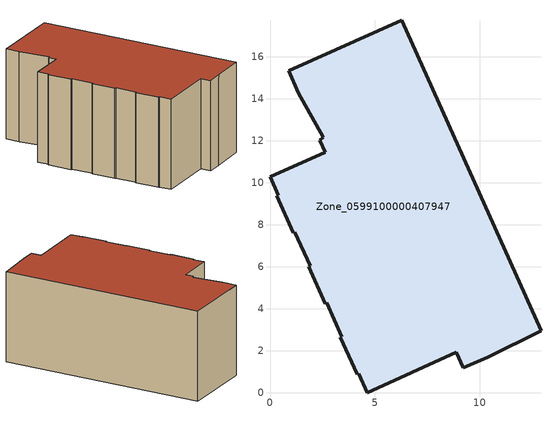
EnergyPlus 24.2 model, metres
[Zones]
Zone_0599100000407947
 floor ground (C_G): 2.53,12.18 1.35,14.31 0.89,15.34 6.28,17.75 12.91,2.96 10.38,1.7 9.21,1.19 8.88,1.93 4.63,0 4.22,0.92 4.15,0.88 3.34,2.64 3.43,2.68 2.71,4.29 2.62,4.25 1.85,6.02 1.91,6.05 1.19,7.66 1.1,7.62 0.33,9.39 0.39,9.42 0,10.28 2.62,11.46 2.37,12.04 z0
 wall outside (C_F): 0.39,9.42 0.33,9.39 1.1,7.62 1.19,7.66 1.91,6.05 1.85,6.02 2.62,4.25 2.71,4.29 3.43,2.68 3.34,2.64 4.15,0.88 4.22,0.92 4.63,0 8.88,1.93 9.21,1.19 10.38,1.7 12.91,2.96 6.28,17.75 0.89,15.34 1.35,14.31 2.53,12.18 2.37,12.04 2.62,11.46 0,10.28 0.39,9.42 z0:7.22
 roof outside (C_R): 1.35,14.31 2.53,12.18 2.37,12.04 2.62,11.46 0,10.28 0.39,9.42 0.33,9.39 1.1,7.62 1.19,7.66 1.91,6.05 1.85,6.02 2.62,4.25 2.71,4.29 3.43,2.68 3.34,2.64 4.15,0.88 4.22,0.92 4.63,0 8.88,1.93 9.21,1.19 10.38,1.7 12.91,2.96 6.28,17.75 0.89,15.34 z7.22
[BUILDING]
Pand.0599100000407947: North Axis=0; Terrain=City; Loads Convergence Tolerance Value=0.04; Temperature Convergence Tolerance Value=0.4; Solar Distribution=FullExterior; Maximum Number of Warmup Days=25; Minimum Number of Warmup Days=1
[Site:Location]
Rotterdam.The.Hague.AP_ZH_NLD Design_Conditions: Latitude=51.96; Longitude=4.45; Time Zone=1; Elevation=-4.5
[SITE:GROUNDTEMPERATURE:BUILDINGSURFACE]
18, 18, 18, 18, 18, 18, 18, 18, 18, 18, 18, 18
[MATERIAL] Thermal Absorptance=0.9; Solar Absorptance=0.7; Visible Absorptance=0.7
Name | Roughness | Thickness | Conductivity | Density | Specific Heat
G.D.1992-2005 | MediumSmooth | 0.15 | 0.06 | 540 | 1210
F.D.1992-2005 | Rough | 0.3 | 0.12 | 1920 | 840
R.D.1992-2005 | MediumRough | 0.2 | 0.08 | 1500 | 1000
[CONSTRUCTION]
C_G: G.D.1992-2005
C_F: F.D.1992-2005
C_R: R.D.1992-2005
[ZONE]
Zone_0599100000407947: Type=1; Multiplier=1; Ceiling Height=Autocalculate; Volume=Autocalculate; Floor Area=autocalculate; Part of Total Floor Area=Yes
[ZONEINFILTRATION:DESIGNFLOWRATE]
Infil_Zone_0599100000407947: Zone or ZoneList or Space or SpaceList=Zone_0599100000407947; Schedule=AlwaysOn; Design Flow Rate Calculation Method=Flow/Area; Flow Rate per Floor Area=0.0021; Constant Term Coefficient=1; Temperature Term Coefficient=0; Velocity Term Coefficient=0; Velocity Squared Term Coefficient=0
[HVACTEMPLATE:ZONE:IDEALLOADSAIRSYSTEM]
Zone_0599100000407947: Maximum Heating Supply Air Temperature=50; Minimum Cooling Supply Air Temperature=13; Maximum Heating Supply Air Humidity Ratio=0.0156; Minimum Cooling Supply Air Humidity Ratio=0.0077; Heating Limit=NoLimit; Cooling Limit=NoLimit; Dehumidification Control Type=ConstantSensibleHeatRatio; Cooling Sensible Heat Ratio=0.7; Dehumidification Setpoint=60; Humidification Control Type=None; Humidification Setpoint=30; Outdoor Air Method=None; Outdoor Air Flow Rate per Person=0.00944; Outdoor Air Flow Rate per Zone Floor Area=0; Outdoor Air Flow Rate per Zone=0; Demand Controlled Ventilation Type=None; Outdoor Air Economizer Type=NoEconomizer; Heat Recovery Type=None; Sensible Heat Recovery Effectiveness=0.7; Latent Heat Recovery Effectiveness=0.65
[ZONECONTROL:THERMOSTAT]
ThermostatControl_Zone_0599100000407947: Zone or ZoneList=Zone_0599100000407947; Control Type Schedule=DualSetpointControlType; Control 1=Thermostat_Zone_0599100000407947; Temperature Difference Between Cutout And Setpoint=0
[THERMOSTATSETPOINT:DUALSETPOINT]
Thermostat_Zone_0599100000407947: Heating Setpoint Temperature Schedule=HeatingSetpoint_Zone_0599100000407947; Cooling Setpoint Temperature Schedule=CoolingSetpoint_Zone_0599100000407947
[SCHEDULE:COMPACT]
HeatingSetpoint_Zone_0599100000407947: Through: 12/31, For: AllDays, Until: 24:00, 21
CoolingSetpoint_Zone_0599100000407947: Through: 12/31, For: AllDays, Until: 24:00, 24
DualSetpointControlType: Through: 12/31, For: AllDays, Until: 24:00, 4
AlwaysOn: Through: 12/31, For: AllDays, Until: 24:00, 1
